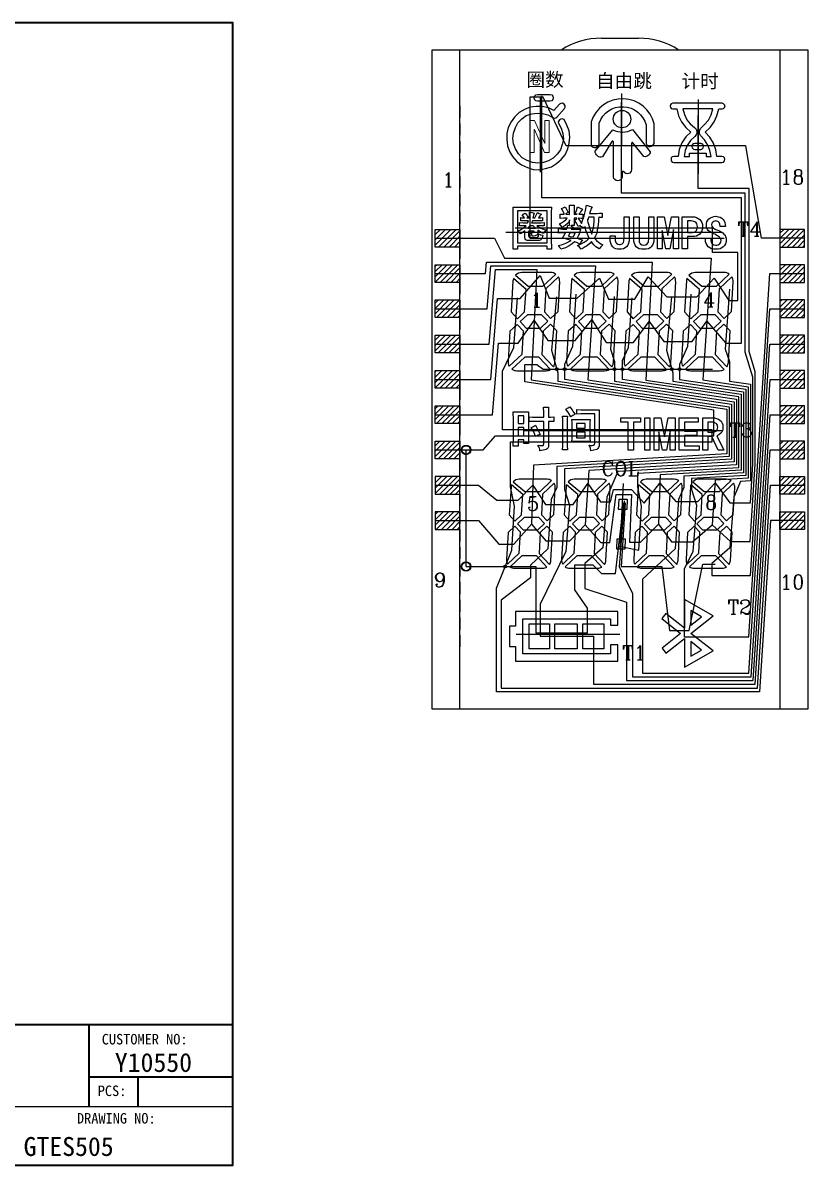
# Model space of a CAD drawing. Header units: millimetres. Extents: x 625 to 800, y 257 to 308.
# Drawn here: x 766.21 to 799.58, y 259.69 to 308.25 of the extents above; entities that cross this region are included whole.
import ezdxf

# ---------------------------------------------------------------- set-up
doc = ezdxf.new("R2010")
doc.units = ezdxf.units.MM
doc.linetypes.add('DASHED', pattern=[0.75, 0.5, -0.25])
for name, color, linetype in [('B', 4, 'Continuous'), ('COM1', 15, 'Continuous'), ('COM2', 4, 'Continuous'), ('COM3', 6, 'Continuous'), ('COM4', 204, 'Continuous'), ('COM5', 30, 'Continuous'), ('JD', 1, 'Continuous'), ('SEG1', 5, 'Continuous'), ('text', 40, 'Continuous')]:
    doc.layers.add(name, color=color, linetype=linetype)
doc.styles.add('ROMANC', font='romanc', dxfattribs={"width": 0.8, "height": 1})
doc.styles.add('ROMANS', font='romans.shx')

msp = doc.modelspace()

# ---------------------------------------------------------------- hatches: boundary and pattern name
h = msp.add_hatch()
h.set_pattern_fill('ANSI31', color=256, scale=0.05, style=0)
h.paths.add_polyline_path([(783.735, 290.468), (784.785, 290.468), (784.785, 289.718), (783.735, 289.718)])
h.paths.add_polyline_path([(783.735, 291.968), (784.785, 291.968), (784.785, 291.218), (783.735, 291.218)])
h.paths.add_polyline_path([(783.735, 293.468), (784.785, 293.468), (784.785, 292.718), (783.735, 292.718)])
h.paths.add_polyline_path([(783.735, 294.968), (784.785, 294.968), (784.785, 294.218), (783.735, 294.218)])
h.paths.add_polyline_path([(783.735, 296.468), (784.785, 296.468), (784.785, 295.718), (783.735, 295.718)])
h.paths.add_polyline_path([(783.735, 297.968), (784.785, 297.968), (784.785, 297.218), (783.735, 297.218)])
h.paths.add_polyline_path([(783.735, 299.468), (784.785, 299.468), (784.785, 298.718), (783.735, 298.718)])
h.paths.add_polyline_path([(783.735, 288.218), (784.785, 288.218), (784.785, 288.968), (783.735, 288.968)])
h.paths.add_polyline_path([(783.735, 286.718), (784.785, 286.718), (784.785, 287.468), (783.735, 287.468)])
h.paths.add_polyline_path([(799.435, 290.468), (798.385, 290.468), (798.385, 289.718), (799.435, 289.718)])
h.paths.add_polyline_path([(799.435, 291.968), (798.385, 291.968), (798.385, 291.218), (799.435, 291.218)])
h.paths.add_polyline_path([(799.435, 293.468), (798.385, 293.468), (798.385, 292.718), (799.435, 292.718)])
h.paths.add_polyline_path([(799.435, 294.968), (798.385, 294.968), (798.385, 294.218), (799.435, 294.218)])
h.paths.add_polyline_path([(799.435, 296.468), (798.385, 296.468), (798.385, 295.718), (799.435, 295.718)])
h.paths.add_polyline_path([(799.435, 297.968), (798.385, 297.968), (798.385, 297.218), (799.435, 297.218)])
h.paths.add_polyline_path([(799.435, 299.468), (798.385, 299.468), (798.385, 298.718), (799.435, 298.718)])
h.paths.add_polyline_path([(799.435, 288.218), (798.385, 288.218), (798.385, 288.968), (799.435, 288.968)])
h.paths.add_polyline_path([(799.435, 286.718), (798.385, 286.718), (798.385, 287.468), (799.435, 287.468)])

# ---------------------------------------------------------------- linework, layer by layer
at = {"color": 7, "linetype": 'Continuous', "lineweight": 25}
for points in [[(790.802, 307.593, 0.143639), (789.085, 307.093)], [(794.085, 307.093, 0.143639), (792.368, 307.593)]]:
    msp.add_lwpolyline(points, format="xyb", dxfattribs=at)
for points in [[(790.802, 307.593), (792.368, 307.593)], [(784.785, 279.093), (784.785, 307.093)]]:
    msp.add_lwpolyline(points, dxfattribs=at)
at = {"lineweight": 25}
msp.add_lwpolyline([(798.385, 307.093), (784.785, 307.093), (783.585, 307.093), (783.585, 279.093), (799.585, 279.093), (799.585, 307.093), (798.385, 307.093), (798.385, 279.093), (799.585, 279.093)], dxfattribs=at)
for points in [[(787.96, 305.125), (788.007, 305.186), (788.084, 305.202), (788.609, 305.202), (788.686, 305.186), (788.732, 305.125), (788.748, 305.063), (788.732, 304.986), (788.686, 304.939), (788.609, 304.924), (788.084, 304.924), (788.007, 304.939), (787.96, 304.986), (787.945, 305.063)], [(788.424, 302.052), (788.671, 302.129), (788.887, 302.268), (789.088, 302.438), (789.257, 302.639), (789.365, 302.886), (789.427, 303.133), (789.458, 303.395), (789.427, 303.658), (789.335, 303.905), (789.211, 304.136), (789.134, 304.167), (789.072, 304.152), (789.01, 304.121), (788.964, 304.044), (788.979, 303.982), (789.088, 303.766), (789.165, 303.55), (789.18, 303.303), (789.134, 303.071), (789.057, 302.855), (788.918, 302.67), (788.748, 302.5), (788.547, 302.376), (788.331, 302.314), (788.099, 302.284), (787.868, 302.314), (787.636, 302.392), (787.435, 302.515), (787.281, 302.685), (787.142, 302.886), (787.065, 303.102), (787.034, 303.334), (787.065, 303.565), (787.142, 303.797), (787.25, 303.997), (787.42, 304.167), (787.605, 304.306), (787.837, 304.383), (788.068, 304.414), (788.3, 304.399), (788.516, 304.337), (788.732, 304.229), (788.794, 304.198), (788.856, 304.214), (788.902, 304.244), (789.226, 304.6), (789.257, 304.661), (789.257, 304.723), (789.211, 304.785), (789.149, 304.831), (789.072, 304.816), (789.01, 304.785), (788.779, 304.522), (788.547, 304.63), (788.285, 304.692), (788.022, 304.692), (787.775, 304.661), (787.528, 304.569), (787.296, 304.43), (787.111, 304.244), (786.957, 304.044), (786.833, 303.797), (786.772, 303.55), (786.772, 303.287), (786.802, 303.025), (786.895, 302.778), (787.019, 302.562), (787.204, 302.361), (787.405, 302.206), (787.652, 302.098), (787.899, 302.021), (788.161, 302.006)], [(796.029, 304.645), (796.057, 304.714), (796.029, 304.769), (795.988, 304.811), (795.932, 304.839), (793.84, 304.839), (793.77, 304.811), (793.729, 304.769), (793.715, 304.714), (793.729, 304.645), (793.77, 304.603), (793.84, 304.589), (794.006, 304.589), (794.075, 304.298), (794.2, 304.035), (794.38, 303.799), (794.602, 303.605), (794.38, 303.397), (794.214, 303.148), (794.103, 302.871), (794.061, 302.566), (793.881, 302.566), (793.812, 302.552), (793.77, 302.51), (793.756, 302.441), (793.77, 302.386), (793.812, 302.33), (793.881, 302.316), (795.918, 302.316), (795.988, 302.33), (796.029, 302.386), (796.043, 302.441), (796.029, 302.51), (795.988, 302.552), (795.918, 302.566), (795.71, 302.566), (795.655, 302.857), (795.558, 303.134), (795.406, 303.383), (795.212, 303.605), (795.419, 303.799), (795.586, 304.035), (795.71, 304.298), (795.794, 304.589), (795.932, 304.589), (795.988, 304.603)], [(794.962, 303.55), (794.962, 303.661), (795.004, 303.758), (795.184, 303.924), (795.35, 304.118), (795.461, 304.34), (795.53, 304.589), (794.255, 304.589), (794.325, 304.354), (794.422, 304.132), (794.574, 303.952), (794.754, 303.799), (794.824, 303.73), (794.851, 303.647), (794.851, 303.564), (794.824, 303.481), (794.768, 303.411), (794.588, 303.245), (794.449, 303.037), (794.352, 302.815), (794.311, 302.566), (794.546, 302.566), (794.546, 302.704), (795.253, 302.704), (795.253, 302.566), (795.461, 302.566), (795.406, 302.815), (795.322, 303.051), (795.184, 303.273), (795.004, 303.453)], [(794.713, 303.106), (794.657, 303.065), (794.643, 302.995), (794.657, 302.94), (794.713, 302.885), (794.768, 302.871), (795.018, 302.871), (795.073, 302.885), (795.128, 302.94), (795.142, 302.995), (795.128, 303.065), (795.073, 303.106), (795.018, 303.12), (794.768, 303.12)]]:
    msp.add_lwpolyline(points, close=True)
at = {"ltscale": 0.5}
for points in [[(792.703, 303.909), (792.703, 303.117, 0.793222), (793.039, 303.125), (793.039, 303.95, 0.766049), (790.365, 304.043), (790.365, 303.02, 0.646609), (790.701, 303.103), (790.701, 303.989, -0.735139)], [(791.308, 301.702), (791.308, 303.19, 0.76026), (791.246, 303.207), (790.849, 302.548, -0.547326), (790.539, 302.798), (791.279, 303.704, 0.248585), (792.118, 303.718), (792.87, 302.769, -0.476042), (792.607, 302.561), (792.139, 303.15, 0.710564), (792.079, 303.129), (792.079, 301.998, -0.737961), (791.761, 301.915, 0.79234), (791.678, 301.896), (791.678, 301.685, -0.871206)], [(787.225, 295.673), (787.536, 295.966), (787.594, 296.914), (787.057, 297.375, 0.063852), (787.039, 297.28), (786.958, 295.959)], [(788.857, 297.572, 0.147683), (788.647, 297.635), (787.416, 297.635, 0.201338), (787.146, 297.522), (787.687, 297.059), (788.314, 297.059)], [(788.431, 296.935), (788.376, 295.959), (788.641, 295.678), (788.954, 295.974), (789.025, 297.236, 0.147647), (788.973, 297.448)], [(789.713, 295.673), (790.024, 295.966), (790.082, 296.914), (789.544, 297.375, 0.063852), (789.526, 297.28), (789.446, 295.959)], [(791.344, 297.572, 0.147683), (791.135, 297.635), (789.904, 297.635, 0.201338), (789.634, 297.522), (790.175, 297.059), (790.802, 297.059)], [(790.918, 296.935), (790.864, 295.959), (791.129, 295.678), (791.442, 295.974), (791.513, 297.236, 0.147647), (791.461, 297.448)], [(792.155, 295.673), (792.467, 295.966), (792.524, 296.914), (791.987, 297.375, 0.063852), (791.969, 297.28), (791.889, 295.959)], [(793.787, 297.572, 0.147683), (793.578, 297.635), (792.347, 297.635, 0.201338), (792.077, 297.522), (792.618, 297.059), (793.244, 297.059)], [(793.361, 296.935), (793.307, 295.959), (793.572, 295.678), (793.885, 295.974), (793.955, 297.236, 0.147647), (793.904, 297.448)], [(794.598, 295.673), (794.909, 295.966), (794.967, 296.914), (794.43, 297.375, 0.063852), (794.412, 297.28), (794.331, 295.959)], [(796.23, 297.572, 0.147683), (796.021, 297.635), (794.789, 297.635, 0.201338), (794.52, 297.522), (795.06, 297.059), (795.687, 297.059)], [(795.804, 296.935), (795.749, 295.959), (796.015, 295.678), (796.328, 295.974), (796.398, 297.236, 0.147647), (796.347, 297.448)], [(787.425, 294.161), (787.482, 295.148), (787.217, 295.432), (786.904, 295.138), (786.83, 293.861, 0.147935), (786.881, 293.648)], [(788.264, 294.154), (788.76, 293.629, 0.133239), (788.822, 293.817), (788.899, 295.158), (788.634, 295.438), (788.321, 295.142)], [(789.912, 294.161), (789.97, 295.148), (789.705, 295.432), (789.392, 295.138), (789.318, 293.861, 0.147935), (789.369, 293.648)], [(790.752, 294.154), (791.248, 293.629, 0.133239), (791.31, 293.817), (791.387, 295.158), (791.122, 295.438), (790.809, 295.142)], [(792.355, 294.161), (792.413, 295.148), (792.148, 295.432), (791.835, 295.138), (791.76, 293.861, 0.147935), (791.812, 293.648)], [(793.195, 294.154), (793.69, 293.629, 0.133239), (793.753, 293.817), (793.83, 295.158), (793.565, 295.438), (793.252, 295.142)], [(794.798, 294.161), (794.855, 295.148), (794.59, 295.432), (794.277, 295.138), (794.203, 293.861, 0.147935), (794.254, 293.648)], [(795.638, 294.154), (796.133, 293.629, 0.133239), (796.196, 293.817), (796.273, 295.158), (796.008, 295.438), (795.694, 295.142)], [(787.541, 294.037), (786.998, 293.524, 0.147935), (787.207, 293.461), (788.445, 293.461, 0.133239), (788.636, 293.512), (788.141, 294.037)], [(790.029, 294.037), (789.485, 293.524, 0.147935), (789.695, 293.461), (790.933, 293.461, 0.133239), (791.124, 293.512), (790.628, 294.037)], [(792.472, 294.037), (791.928, 293.524, 0.147935), (792.138, 293.461), (793.376, 293.461, 0.133239), (793.567, 293.512), (793.071, 294.037)], [(794.915, 294.037), (794.371, 293.524, 0.147935), (794.581, 293.461), (795.818, 293.461, 0.133239), (796.009, 293.512), (795.514, 294.037)], [(787.125, 287.072), (787.407, 287.336), (787.459, 288.195), (786.973, 288.611, 0.063852), (786.957, 288.526), (786.884, 287.33)], [(788.683, 288.79, 0.147683), (788.494, 288.847), (787.298, 288.847, 0.201338), (787.054, 288.744), (787.543, 288.325), (788.192, 288.325)], [(788.298, 288.213), (788.248, 287.33), (788.488, 287.076), (788.771, 287.344), (788.835, 288.486, 0.147647), (788.789, 288.678)], [(789.463, 287.072), (789.744, 287.336), (789.797, 288.195), (789.311, 288.611, 0.063852), (789.294, 288.526), (789.221, 287.33)], [(791.021, 288.79, 0.147683), (790.831, 288.847), (789.636, 288.847, 0.201338), (789.392, 288.744), (789.881, 288.325), (790.529, 288.325)], [(790.635, 288.213), (790.586, 287.33), (790.826, 287.076), (791.109, 287.344), (791.173, 288.486, 0.147647), (791.126, 288.678)], [(792.527, 287.072), (792.809, 287.336), (792.861, 288.195), (792.375, 288.611, 0.063852), (792.359, 288.526), (792.286, 287.33)], [(794.085, 288.79, 0.147683), (793.896, 288.847), (792.7, 288.847, 0.201338), (792.456, 288.744), (792.945, 288.325), (793.594, 288.325)], [(793.7, 288.213), (793.65, 287.33), (793.89, 287.076), (794.173, 287.344), (794.237, 288.486, 0.147647), (794.191, 288.678)], [(794.753, 287.072), (795.034, 287.336), (795.087, 288.195), (794.601, 288.611, 0.063852), (794.584, 288.526), (794.511, 287.33)], [(796.311, 288.79, 0.147683), (796.121, 288.847), (794.926, 288.847, 0.201338), (794.682, 288.744), (795.171, 288.325), (795.819, 288.325)], [(795.925, 288.213), (795.876, 287.33), (796.116, 287.076), (796.399, 287.344), (796.463, 288.486, 0.147647), (796.416, 288.678)], [(787.306, 285.703), (787.358, 286.597), (787.118, 286.854), (786.835, 286.587), (786.768, 285.432, 0.147935), (786.814, 285.239)], [(788.147, 285.697), (788.595, 285.222, 0.133239), (788.652, 285.392), (788.722, 286.605), (788.482, 286.859), (788.198, 286.591)], [(789.644, 285.703), (789.696, 286.597), (789.456, 286.854), (789.173, 286.587), (789.105, 285.432, 0.147935), (789.152, 285.239)], [(790.485, 285.697), (790.933, 285.222, 0.133239), (790.99, 285.392), (791.059, 286.605), (790.82, 286.859), (790.536, 286.591)], [(792.708, 285.703), (792.76, 286.597), (792.52, 286.854), (792.237, 286.587), (792.17, 285.432, 0.147935), (792.216, 285.239)], [(793.549, 285.697), (793.997, 285.222, 0.133239), (794.054, 285.392), (794.124, 286.605), (793.884, 286.859), (793.6, 286.591)], [(794.934, 285.703), (794.986, 286.597), (794.746, 286.854), (794.463, 286.587), (794.395, 285.432, 0.147935), (794.442, 285.239)], [(795.775, 285.697), (796.223, 285.222, 0.133239), (796.28, 285.392), (796.349, 286.605), (796.11, 286.859), (795.826, 286.591)], [(787.412, 285.591), (786.92, 285.127, 0.147935), (787.109, 285.07), (788.311, 285.07, 0.133239), (788.484, 285.117), (788.035, 285.591)], [(789.749, 285.591), (789.257, 285.127, 0.147935), (789.447, 285.07), (790.648, 285.07, 0.133239), (790.821, 285.117), (790.373, 285.591)], [(792.814, 285.591), (792.322, 285.127, 0.147935), (792.511, 285.07), (793.713, 285.07, 0.133239), (793.885, 285.117), (793.437, 285.591)], [(795.039, 285.591), (794.547, 285.127, 0.147935), (794.737, 285.07), (795.938, 285.07, 0.133239), (796.111, 285.117), (795.663, 285.591)]]:
    msp.add_lwpolyline(points, format="xyb", close=True, dxfattribs=at)
at = {"linetype": 'DASHED'}
msp.add_lwpolyline([(784.785, 304.718), (784.785, 281.468)], dxfattribs=at)
at = {"ltscale": 0.5}
for points in [[(787.042, 300.409), (788.672, 300.409), (788.664, 300.192), (788.664, 299.967), (788.664, 299.14), (788.664, 299.027), (788.664, 298.907), (788.672, 298.778), (788.672, 298.634), (788.488, 298.634), (788.488, 298.754), (787.227, 298.754), (787.227, 298.626), (787.042, 298.626), (787.05, 298.891), (787.05, 299.148), (787.05, 299.967), (787.05, 300.184), (787.042, 300.409)], [(787.227, 300.264), (787.227, 298.899), (788.488, 298.899), (788.488, 300.264), (787.227, 300.264)], [(787.763, 299.625), (787.718, 299.573), (787.666, 299.521), (788, 299.521), (787.948, 299.558), (787.903, 299.625), (787.763, 299.625)], [(790.255, 299.983), (790.231, 299.919), (790.214, 299.871), (790.214, 299.838), (790.223, 299.774), (790.247, 299.694), (790.279, 299.597), (790.311, 299.493), (790.343, 299.397), (790.367, 299.324), (790.391, 299.268), (790.439, 299.437), (790.471, 299.638), (790.496, 299.822), (790.496, 299.983), (790.255, 299.983)], [(791.984, 299.098), (791.976, 298.987), (791.953, 298.884), (791.921, 298.804), (791.865, 298.733), (791.81, 298.685), (791.739, 298.646), (791.659, 298.622), (791.572, 298.622), (791.485, 298.622), (791.413, 298.646), (791.342, 298.677), (791.279, 298.733), (791.231, 298.796), (791.192, 298.876), (791.168, 298.971), (791.168, 299.09), (791.168, 299.193), (791.39, 299.193), (791.39, 299.066), (791.39, 299.003), (791.398, 298.947), (791.413, 298.907), (791.437, 298.876), (791.493, 298.836), (791.564, 298.828), (791.604, 298.828), (791.643, 298.836), (791.683, 298.852), (791.707, 298.884), (791.731, 298.915), (791.746, 298.963), (791.754, 299.026), (791.762, 299.098), (791.762, 300.009), (791.984, 300.009), (791.984, 299.098)], [(793.031, 299.05), (793.023, 298.955), (792.999, 298.868), (792.967, 298.796), (792.92, 298.733), (792.864, 298.685), (792.793, 298.646), (792.698, 298.622), (792.603, 298.622), (792.5, 298.622), (792.404, 298.646), (792.333, 298.685), (792.278, 298.733), (792.23, 298.796), (792.198, 298.868), (792.175, 298.955), (792.175, 299.05), (792.175, 300.009), (792.397, 300.009), (792.397, 299.042), (792.397, 298.987), (792.404, 298.931), (792.428, 298.892), (792.452, 298.86), (792.515, 298.812), (792.603, 298.804), (792.682, 298.812), (792.745, 298.86), (792.769, 298.892), (792.793, 298.931), (792.801, 298.987), (792.809, 299.042), (792.809, 300.009), (793.031, 300.009), (793.031, 299.05)], [(795.1, 299.589), (795.092, 299.494), (795.068, 299.407), (795.028, 299.335), (794.981, 299.272), (794.917, 299.224), (794.838, 299.185), (794.751, 299.161), (794.656, 299.161), (794.458, 299.161), (794.458, 298.638), (794.236, 298.638), (794.236, 300.009), (794.664, 300.009), (794.759, 300.001), (794.846, 299.978), (794.917, 299.938), (794.981, 299.89), (795.028, 299.827), (795.068, 299.756), (795.092, 299.676), (795.1, 299.589)], [(794.878, 299.589), (794.87, 299.653), (794.854, 299.7), (794.838, 299.74), (794.807, 299.771), (794.775, 299.795), (794.727, 299.811), (794.672, 299.819), (794.616, 299.827), (794.458, 299.827), (794.458, 299.343), (794.616, 299.343), (794.672, 299.343), (794.727, 299.351), (794.775, 299.367), (794.807, 299.391), (794.838, 299.423), (794.854, 299.462), (794.87, 299.518), (794.878, 299.589)], [(796.107, 299.034), (796.099, 298.947), (796.075, 298.86), (796.035, 298.788), (795.98, 298.733), (795.916, 298.685), (795.845, 298.646), (795.758, 298.622), (795.663, 298.622), (795.56, 298.622), (795.472, 298.646), (795.401, 298.685), (795.338, 298.733), (795.29, 298.796), (795.25, 298.868), (795.227, 298.939), (795.227, 299.026), (795.227, 299.098), (795.449, 299.098), (795.449, 299.034), (795.449, 298.979), (795.464, 298.931), (795.48, 298.892), (795.512, 298.86), (795.575, 298.812), (795.663, 298.804), (795.71, 298.804), (795.758, 298.812), (795.797, 298.836), (795.829, 298.86), (795.869, 298.931), (795.885, 299.01), (795.861, 299.082), (795.813, 299.145), (795.734, 299.201), (795.615, 299.264), (795.528, 299.296), (795.457, 299.335), (795.393, 299.375), (795.338, 299.423), (795.306, 299.47), (795.274, 299.518), (795.258, 299.581), (795.258, 299.637), (795.258, 299.716), (795.282, 299.795), (795.322, 299.859), (795.369, 299.914), (795.433, 299.962), (795.504, 299.993), (795.575, 300.017), (795.663, 300.025), (795.758, 300.009), (795.845, 299.986), (795.916, 299.946), (795.972, 299.89), (796.012, 299.827), (796.043, 299.756), (796.059, 299.676), (796.067, 299.597), (795.845, 299.597), (795.837, 299.692), (795.797, 299.764), (795.774, 299.787), (795.742, 299.811), (795.702, 299.819), (795.663, 299.827), (795.583, 299.811), (795.528, 299.779), (795.488, 299.732), (795.48, 299.661), (795.488, 299.605), (795.52, 299.557), (795.544, 299.526), (795.591, 299.502), (795.655, 299.47), (795.742, 299.439), (795.821, 299.407), (795.893, 299.359), (795.956, 299.32), (796.004, 299.264), (796.051, 299.217), (796.075, 299.161), (796.099, 299.098), (796.107, 299.034)], [(789.459, 299.316), (789.427, 299.252), (789.379, 299.196), (789.476, 299.172), (789.596, 299.148), (789.644, 299.212), (789.684, 299.316), (789.459, 299.316)], [(787.73, 291.499), (787.866, 291.491), (788.009, 291.483), (788.177, 291.483), (788.352, 291.483), (788.352, 291.698), (788.344, 291.914), (788.552, 291.914), (788.552, 291.706), (788.544, 291.483), (788.647, 291.483), (788.783, 291.499), (788.783, 291.3), (788.647, 291.307), (788.544, 291.307), (788.544, 290.279), (788.544, 290.223), (788.52, 290.175), (788.488, 290.135), (788.448, 290.111), (788.392, 290.095), (788.328, 290.087), (788.256, 290.071), (788.177, 290.063), (788.177, 290.119), (788.161, 290.175), (788.137, 290.231), (788.097, 290.295), (788.177, 290.287), (788.233, 290.279), (788.28, 290.279), (788.304, 290.279), (788.328, 290.287), (788.336, 290.303), (788.344, 290.326), (788.352, 290.358), (788.352, 291.307), (788.025, 291.307), (787.73, 291.3), (787.73, 291.499)], [(789.293, 291.826), (789.381, 291.89), (789.453, 291.93), (789.501, 291.874), (789.549, 291.802), (789.604, 291.714), (789.676, 291.611), (789.581, 291.563), (789.493, 291.507), (789.397, 291.674), (789.293, 291.826)], [(787.052, 291.714), (787.706, 291.714), (787.706, 291.563), (787.706, 291.395), (787.706, 291.22), (787.706, 291.02), (787.706, 290.821), (787.706, 290.653), (787.706, 290.502), (787.706, 290.366), (787.507, 290.366), (787.507, 290.518), (787.259, 290.518), (787.259, 290.255), (787.052, 290.255), (787.06, 290.637), (787.06, 291.004), (787.06, 291.363), (787.052, 291.714)], [(787.259, 291.539), (787.259, 291.212), (787.507, 291.212), (787.507, 291.539), (787.259, 291.539)], [(789.349, 290.43), (789.349, 290.263), (789.357, 290.095), (789.15, 290.095), (789.158, 290.271), (789.158, 290.438), (789.158, 291.244), (789.158, 291.395), (789.15, 291.531), (789.357, 291.531), (789.349, 291.411), (789.349, 291.292), (789.349, 290.43)], [(789.541, 291.387), (790.314, 291.387), (790.306, 291.244), (790.306, 291.116), (790.306, 290.709), (790.306, 290.59), (790.314, 290.446), (789.541, 290.446), (789.549, 290.598), (789.549, 290.717), (789.549, 291.116), (789.549, 291.244), (789.541, 291.387)], [(789.756, 291.81), (789.923, 291.794), (790.091, 291.794), (790.705, 291.794), (790.697, 291.642), (790.697, 291.483), (790.697, 290.342), (790.697, 290.263), (790.681, 290.199), (790.649, 290.151), (790.601, 290.119), (790.482, 290.087), (790.346, 290.063), (790.33, 290.175), (790.282, 290.295), (790.354, 290.287), (790.41, 290.287), (790.45, 290.295), (790.474, 290.295), (790.498, 290.326), (790.514, 290.382), (790.514, 291.627), (790.099, 291.627), (789.923, 291.627), (789.756, 291.619), (789.756, 291.81)], [(792.466, 291.278), (792.156, 291.278), (792.156, 290.086), (791.933, 290.086), (791.933, 291.278), (791.623, 291.278), (791.623, 291.461), (792.466, 291.461), (792.466, 291.278)], [(796.004, 290.086), (795.765, 290.086), (795.487, 290.666), (795.328, 290.666), (795.328, 290.086), (795.105, 290.086), (795.105, 291.461), (795.519, 291.461), (795.606, 291.453), (795.694, 291.437), (795.773, 291.406), (795.837, 291.366), (795.893, 291.31), (795.932, 291.239), (795.956, 291.159), (795.964, 291.056), (795.956, 290.984), (795.94, 290.913), (795.916, 290.849), (795.877, 290.801), (795.789, 290.73), (795.702, 290.69), (796.004, 290.086)], [(787.259, 291.044), (787.259, 290.693), (787.507, 290.693), (787.507, 291.044), (787.259, 291.044)], [(787.818, 291.052), (787.906, 291.092), (787.993, 291.14), (788.097, 290.949), (788.193, 290.749), (788.097, 290.717), (788.001, 290.669), (787.921, 290.869), (787.818, 291.052)], [(789.74, 291.22), (789.74, 291.02), (790.115, 291.02), (790.115, 291.22), (789.74, 291.22)], [(789.74, 290.853), (789.74, 290.614), (790.115, 290.614), (790.115, 290.853), (789.74, 290.853)], [(795.741, 291.064), (795.734, 291.103), (795.726, 291.151), (795.702, 291.183), (795.678, 291.215), (795.638, 291.239), (795.598, 291.262), (795.543, 291.27), (795.479, 291.278), (795.328, 291.278), (795.328, 290.849), (795.527, 290.849), (795.606, 290.857), (795.67, 290.889), (795.702, 290.921), (795.718, 290.96), (795.734, 291), (795.741, 291.064)]]:
    msp.add_lwpolyline(points, dxfattribs=at)
for points in [[(787.74, 300.084), (787.74, 300.195), (787.844, 300.18), (787.94, 300.165), (787.911, 300.077), (787.889, 299.958), (787.963, 299.958), (788.029, 300.077), (788.081, 300.18), (788.155, 300.143), (788.251, 300.114), (788.185, 300.047), (788.118, 299.958), (788.148, 299.958), (788.185, 299.958), (788.229, 299.966), (788.288, 299.973), (788.288, 299.832), (788.177, 299.832), (788.096, 299.832), (787.866, 299.832), (787.844, 299.781), (787.822, 299.744), (788.118, 299.744), (788.236, 299.751), (788.37, 299.758), (788.37, 299.618), (788.222, 299.618), (788.059, 299.625), (788.103, 299.588), (788.177, 299.544), (788.229, 299.514), (788.288, 299.492), (788.362, 299.47), (788.444, 299.447), (788.384, 299.366), (788.355, 299.292), (788.273, 299.322), (788.207, 299.351), (788.148, 299.388), (788.096, 299.433), (788.096, 299.359), (788.096, 299.314), (788.088, 299.277), (788.074, 299.248), (788.051, 299.225), (788.014, 299.211), (787.977, 299.196), (787.918, 299.181), (787.859, 299.174), (787.837, 299.255), (787.807, 299.336), (787.866, 299.336), (787.903, 299.344), (787.933, 299.351), (787.94, 299.366), (787.94, 299.396), (787.703, 299.396), (787.703, 299.196), (787.711, 299.166), (787.726, 299.144), (787.755, 299.137), (787.8, 299.129), (788.037, 299.129), (788.081, 299.137), (788.103, 299.151), (788.118, 299.166), (788.125, 299.188), (788.125, 299.225), (788.125, 299.277), (788.214, 299.24), (788.31, 299.218), (788.296, 299.166), (788.281, 299.114), (788.266, 299.077), (788.244, 299.048), (788.222, 299.025), (788.192, 299.011), (788.148, 299.003), (788.103, 298.996), (787.718, 298.996), (787.644, 299.003), (787.592, 299.025), (787.555, 299.063), (787.548, 299.122), (787.548, 299.41), (787.467, 299.344), (787.363, 299.277), (787.319, 299.344), (787.259, 299.403), (787.363, 299.455), (787.452, 299.514), (787.533, 299.573), (787.6, 299.625), (787.459, 299.618), (787.311, 299.618), (787.311, 299.758), (787.474, 299.751), (787.659, 299.744), (787.681, 299.795), (787.703, 299.832), (787.518, 299.832), (787.37, 299.832), (787.37, 299.973), (787.43, 299.966), (787.474, 299.958), (787.511, 299.958), (787.533, 299.958), (787.489, 300.017), (787.437, 300.084), (787.496, 300.128), (787.563, 300.165), (787.629, 300.069), (787.681, 299.98), (787.622, 299.958), (787.726, 299.958)], [(789.636, 300.103), (789.749, 300.111), (789.762, 300.111), (789.749, 300.117), (789.676, 300.141), (789.733, 300.269), (789.789, 300.422), (789.901, 300.366), (789.998, 300.326), (789.949, 300.277), (789.909, 300.221), (789.877, 300.165), (789.845, 300.111), (789.845, 300.111), (789.933, 300.12), (790.014, 300.12), (790.014, 299.935), (789.933, 299.935), (789.845, 299.943), (789.827, 299.943), (789.827, 299.913), (789.893, 299.814), (789.946, 299.725), (789.982, 299.806), (790.07, 300.039), (790.126, 300.272), (790.166, 300.497), (790.287, 300.457), (790.407, 300.433), (790.367, 300.36), (790.343, 300.296), (790.319, 300.232), (790.295, 300.144), (790.624, 300.144), (790.712, 300.152), (790.833, 300.16), (790.833, 299.975), (790.777, 299.975), (790.737, 299.975), (790.704, 299.983), (790.688, 299.983), (790.68, 299.903), (790.672, 299.806), (790.664, 299.686), (790.648, 299.557), (790.624, 299.429), (790.6, 299.308), (790.552, 299.196), (790.504, 299.091), (790.584, 298.995), (790.672, 298.923), (790.769, 298.859), (790.865, 298.81), (790.769, 298.722), (790.704, 298.642), (790.632, 298.69), (790.568, 298.73), (790.52, 298.77), (790.48, 298.81), (790.423, 298.883), (790.375, 298.947), (790.303, 298.867), (790.223, 298.794), (790.166, 298.762), (790.102, 298.722), (790.022, 298.674), (789.933, 298.626), (789.869, 298.706), (789.789, 298.778), (789.941, 298.85), (790.07, 298.931), (790.19, 299.011), (790.279, 299.099), (790.206, 299.268), (790.142, 299.437), (790.126, 299.509), (790.105, 299.592), (790.086, 299.533), (789.998, 299.565), (789.893, 299.605), (789.911, 299.647), (789.893, 299.638), (789.805, 299.589), (789.733, 299.734), (789.652, 299.854), (789.725, 299.903), (789.75, 299.923), (789.75, 299.943), (789.749, 299.943), (789.636, 299.943), (789.636, 299.782), (789.644, 299.63), (789.512, 299.63), (789.501, 299.607), (789.588, 299.573), (789.548, 299.525), (789.516, 299.485), (789.797, 299.485), (789.909, 299.485), (789.885, 299.373), (789.853, 299.276), (789.813, 299.18), (789.773, 299.091), (789.885, 299.059), (789.99, 299.027), (789.925, 298.931), (789.877, 298.834), (789.781, 298.891), (789.66, 298.939), (789.556, 298.85), (789.427, 298.77), (789.267, 298.69), (789.074, 298.626), (789.034, 298.706), (788.97, 298.778), (789.138, 298.826), (789.283, 298.883), (789.403, 298.939), (789.508, 299.003), (789.323, 299.051), (789.146, 299.099), (789.202, 299.196), (789.275, 299.316), (789.21, 299.316), (789.146, 299.316), (789.066, 299.316), (788.97, 299.308), (788.97, 299.501), (789.146, 299.485), (789.323, 299.485), (789.347, 299.549), (789.371, 299.654), (789.428, 299.633), (789.437, 299.651), (789.443, 299.758), (789.443, 299.879), (789.443, 299.838), (789.427, 299.806), (789.395, 299.758), (789.355, 299.718), (789.251, 299.63), (789.13, 299.557), (789.074, 299.63), (789.01, 299.702), (789.098, 299.742), (789.194, 299.806), (789.283, 299.879), (789.339, 299.943), (789.194, 299.943), (789.042, 299.935), (789.042, 300.12), (789.122, 300.12), (789.209, 300.111), (789.209, 300.141), (789.17, 300.229), (789.098, 300.35), (789.178, 300.382), (789.259, 300.422), (789.331, 300.294), (789.387, 300.181), (789.307, 300.141), (789.286, 300.131), (789.286, 300.111), (789.323, 300.111), (789.443, 300.103), (789.443, 300.312), (789.435, 300.497), (789.644, 300.497), (789.636, 300.312)], [(793.863, 299.458), (793.705, 298.638), (793.538, 298.638), (793.387, 299.417), (793.387, 298.638), (793.181, 298.638), (793.181, 300.009), (793.467, 300.009), (793.621, 299.207), (793.776, 300.009), (794.069, 300.009), (794.069, 298.638), (793.863, 298.638)], [(787.341, 295.549), (787.605, 295.265), (788.204, 295.265), (788.518, 295.561), (788.252, 295.842), (787.653, 295.842)], [(789.829, 295.549), (790.093, 295.265), (790.692, 295.265), (791.005, 295.561), (790.74, 295.842), (790.14, 295.842)], [(792.271, 295.549), (792.536, 295.265), (793.135, 295.265), (793.448, 295.561), (793.183, 295.842), (792.583, 295.842)], [(794.714, 295.549), (794.979, 295.265), (795.578, 295.265), (795.891, 295.561), (795.626, 295.842), (795.026, 295.842)], [(792.641, 291.461), (792.863, 291.461), (792.863, 290.086), (792.641, 290.086)], [(793.722, 290.908), (793.563, 290.086), (793.396, 290.086), (793.245, 290.867), (793.245, 290.086), (793.038, 290.086), (793.038, 291.461), (793.324, 291.461), (793.479, 290.656), (793.634, 291.461), (793.928, 291.461), (793.928, 290.086), (793.722, 290.086)], [(794.103, 291.461), (794.907, 291.461), (794.907, 291.278), (794.326, 291.278), (794.326, 290.897), (794.859, 290.897), (794.859, 290.714), (794.326, 290.714), (794.326, 290.268), (794.946, 290.268), (794.946, 290.086), (794.103, 290.086)], [(791.553, 288.003), (791.895, 288.003), (791.874, 287.561), (791.531, 287.561)], [(787.23, 286.959), (787.469, 286.703), (788.093, 286.703), (788.376, 286.971), (788.136, 287.224), (787.512, 287.224)], [(789.568, 286.959), (789.807, 286.703), (790.43, 286.703), (790.714, 286.971), (790.474, 287.224), (789.85, 287.224)], [(792.632, 286.959), (792.871, 286.703), (793.495, 286.703), (793.778, 286.971), (793.538, 287.224), (792.914, 287.224)], [(794.858, 286.959), (795.097, 286.703), (795.72, 286.703), (796.004, 286.971), (795.764, 287.224), (795.14, 287.224)], [(791.47, 286.32), (791.812, 286.32), (791.791, 285.878), (791.448, 285.878)], [(793.376, 281.672), (793.536, 281.449), (794.332, 282.08), (794.332, 280.855), (795.544, 281.553), (794.605, 282.297), (795.544, 283.042), (794.332, 283.74), (794.332, 282.515), (793.541, 283.142), (793.37, 282.928), (794.165, 282.297)], [(787.144, 283.223), (787.144, 282.607), (786.892, 282.607), (786.892, 281.737), (787.144, 281.737), (787.144, 281.122), (791.494, 281.122), (791.494, 281.808), (791.184, 281.808), (791.184, 281.432), (787.457, 281.432), (787.457, 282.913), (791.184, 282.913), (791.184, 282.644), (791.494, 282.644), (791.494, 283.223)], [(794.605, 283.266), (794.605, 282.647), (795.058, 283.006)], [(788.586, 282.703), (788.586, 281.642), (787.73, 281.642), (787.73, 282.703)], [(788.819, 281.642), (788.819, 282.703), (789.774, 282.703), (789.774, 281.642)], [(790.9, 282.703), (790.9, 281.642), (790.008, 281.642), (790.008, 282.703)], [(794.605, 281.329), (795.058, 281.589), (794.605, 281.948)]]:
    msp.add_lwpolyline(points, close=True, dxfattribs=at)
at = {"color": 7, "linetype": 'Continuous', "lineweight": 25}
for points in [[(783.735, 299.468), (784.785, 299.468), (784.785, 298.718), (783.735, 298.718)], [(799.435, 299.468), (798.385, 299.468), (798.385, 298.718), (799.435, 298.718)], [(783.735, 297.968), (784.785, 297.968), (784.785, 297.218), (783.735, 297.218)], [(799.435, 297.968), (798.385, 297.968), (798.385, 297.218), (799.435, 297.218)], [(783.735, 296.468), (784.785, 296.468), (784.785, 295.718), (783.735, 295.718)], [(799.435, 296.468), (798.385, 296.468), (798.385, 295.718), (799.435, 295.718)], [(783.735, 294.968), (784.785, 294.968), (784.785, 294.218), (783.735, 294.218)], [(799.435, 294.968), (798.385, 294.968), (798.385, 294.218), (799.435, 294.218)], [(783.735, 293.468), (784.785, 293.468), (784.785, 292.718), (783.735, 292.718)], [(799.435, 293.468), (798.385, 293.468), (798.385, 292.718), (799.435, 292.718)], [(783.735, 291.968), (784.785, 291.968), (784.785, 291.218), (783.735, 291.218)], [(799.435, 291.968), (798.385, 291.968), (798.385, 291.218), (799.435, 291.218)], [(783.735, 290.468), (784.785, 290.468), (784.785, 289.718), (783.735, 289.718)], [(799.435, 290.468), (798.385, 290.468), (798.385, 289.718), (799.435, 289.718)], [(783.735, 288.218), (784.785, 288.218), (784.785, 288.968), (783.735, 288.968)], [(799.435, 288.218), (798.385, 288.218), (798.385, 288.968), (799.435, 288.968)], [(783.735, 286.718), (784.785, 286.718), (784.785, 287.468), (783.735, 287.468)], [(799.435, 286.718), (798.385, 286.718), (798.385, 287.468), (799.435, 287.468)]]:
    msp.add_lwpolyline(points, close=True, dxfattribs=at)
at = {"ltscale": 0.5}
msp.add_circle((791.673, 304.155), 0.37, dxfattribs=at)
at = {"layer": 'B', "lineweight": 35}
msp.add_line((771.099, 263.45), (771.099, 262.193), dxfattribs=at)
msp.add_lwpolyline([(705.533, 259.694), (775.132, 259.694), (775.132, 308.248), (705.533, 308.248)], close=True, dxfattribs=at)
for points in [[(705.566, 267.5), (736.392, 267.5), (736.392, 265.672), (775.132, 265.672)], [(769.014, 265.659), (769.014, 262.193)], [(769.014, 263.45), (775.132, 263.45)]]:
    msp.add_lwpolyline(points, dxfattribs=at)
at = {"layer": 'B'}
msp.add_lwpolyline([(749.946, 262.193), (775.132, 262.193)], dxfattribs=at)
at = {"layer": 'COM1'}
msp.add_lwpolyline([(783.735, 293.093), (786.096, 293.093), (786.388, 296.532), (787.341, 296.532), (788.191, 297.51), (788.581, 296.543), (789.764, 296.543), (790.72, 297.402), (791.101, 296.507), (792.214, 296.507), (792.782, 297.447), (793.578, 296.602), (794.857, 296.602), (795.594, 297.4), (796.211, 296.44), (796.592, 296.44), (796.592, 298.49), (795.525, 298.49), (795.525, 299.524), (787.133, 299.524)], dxfattribs=at)
at = {"layer": 'COM2'}
msp.add_lwpolyline([(783.735, 291.593), (786.169, 291.593), (786.427, 294.63), (787.257, 294.63), (787.937, 295.594), (788.52, 294.749), (789.682, 294.749), (790.398, 295.63), (791.006, 294.667), (792.167, 294.667), (792.821, 295.552), (793.448, 294.702), (794.657, 294.702), (795.279, 295.562), (796.082, 294.635), (796.752, 294.635), (796.752, 300.803), (788.27, 300.803), (788.27, 305.142)], dxfattribs=at)
at = {"layer": 'COM3'}
for points in [[(783.735, 290.093), (785.777, 290.093), (786.293, 290.691), (795.577, 290.691), (795.577, 291.783), (787.547, 292.987), (787.547, 293.729), (788.06, 293.729), (788.317, 293.528), (795.526, 293.528)], [(785.046, 285.137), (788.012, 285.137), (788.012, 282.321), (790.21, 282.321), (790.21, 283.368), (789.663, 284.143), (789.663, 285.21), (790.43, 285.21), (790.801, 284.844), (791.404, 284.844), (791.747, 287.84), (791.808, 287.84), (791.631, 285.145), (793.373, 285.145), (793.694, 282.423), (794.528, 282.423), (795.102, 285.243), (795.633, 285.243)]]:
    msp.add_lwpolyline(points, dxfattribs=at)
for centre in [(785.046, 290.093), (785.046, 285.137)]:
    msp.add_circle(centre, 0.18, dxfattribs=at)
at = {"layer": 'COM4'}
msp.add_lwpolyline([(783.735, 288.593), (785.578, 288.593), (786.348, 287.961), (787.262, 287.961), (787.88, 288.603), (788.416, 287.777), (789.596, 287.777), (790.224, 288.67), (790.754, 287.887), (791.191, 287.887), (791.31, 288.412), (792.083, 288.412), (792.611, 287.838), (793.285, 288.68), (793.962, 287.897), (794.901, 287.897), (795.628, 288.696), (796.253, 287.846), (797.128, 287.846), (797.234, 289.498), (797.234, 293.188), (796.912, 294.25), (796.912, 301.003), (791.658, 301.003), (791.658, 304.881)], dxfattribs=at)
at = {"layer": 'COM5'}
msp.add_lwpolyline([(783.735, 287.093), (785.578, 287.093), (786.435, 286.094), (787.081, 286.094), (787.823, 286.939), (788.432, 286.234), (789.456, 286.234), (790.104, 286.904), (790.77, 286.16), (791.155, 286.16), (791.428, 288.202), (792.074, 288.202), (791.995, 286.172), (792.455, 286.172), (793.225, 286.939), (793.779, 286.182), (794.67, 286.182), (795.506, 286.904), (796.281, 286.198), (797.123, 286.198), (797.334, 289.495), (797.334, 293.41), (797.072, 294.274), (797.072, 301.203), (794.912, 301.203), (794.912, 304.315)], dxfattribs=at)
at = {"layer": 'JD'}
for centre in [(788.904, 293.528), (789.234, 293.528), (791.356, 293.528), (791.698, 293.528), (793.789, 293.528), (794.119, 293.528), (786.711, 285.137)]:
    msp.add_circle(centre, 0.06, dxfattribs=at)
at = {"layer": 'SEG1'}
for points in [[(799.435, 299.093), (797.609, 299.093), (796.941, 303.023), (789.298, 303.023), (788.32, 305.085), (787.753, 305.085), (787.753, 299.093), (796.016, 299.093)], [(783.735, 299.093), (786.254, 299.093), (786.686, 298.241), (795.462, 298.241), (795.109, 293.067), (797.034, 292.779), (797.034, 288.895), (795.636, 288.814), (795.506, 286.904)], [(783.735, 297.593), (785.876, 297.593), (785.917, 298.081), (792.95, 298.081), (792.693, 293.065), (796.734, 292.459), (796.734, 289.238), (793.297, 289.04), (793.225, 286.939)], [(783.735, 296.093), (785.949, 296.093), (786.104, 297.921), (790.554, 297.921), (790.223, 293.071), (796.434, 292.14), (796.434, 289.582), (790.262, 289.224), (790.104, 286.904)], [(783.735, 294.593), (786.022, 294.593), (786.291, 297.761), (788.048, 297.761), (787.808, 293.069), (796.134, 291.821), (796.134, 289.925), (787.909, 289.449), (787.823, 286.939)], [(796.247, 296.932), (796.064, 294.382), (796.242, 293.856), (796.242, 293.019), (797.134, 292.885), (797.134, 288.781), (796.714, 288.757), (796.426, 288.093), (796.261, 285.934), (795.49, 285.261), (795.49, 284.755), (797.131, 284.755), (797.952, 297.593), (799.435, 297.593)], [(789.712, 296.71), (789.568, 294.488), (789.234, 293.725), (789.234, 293.098), (796.334, 292.034), (796.334, 289.696), (789.23, 289.285), (789.23, 288.418), (789.444, 287.749), (789.281, 285.776), (788.19, 283.537), (788.19, 282.172), (790.468, 282.172), (790.468, 280.132), (797.337, 280.132), (797.973, 290.093), (799.435, 290.093)], [(794.598, 296.71), (794.453, 294.488), (794.119, 293.725), (794.119, 293.094), (796.934, 292.672), (796.934, 289.01), (794.632, 288.876), (794.632, 288.418), (794.846, 287.749), (794.683, 285.776), (794.316, 285.021), (794.316, 282.152), (797.065, 282.152), (797.956, 296.093), (799.435, 296.093)], [(799.435, 287.093), (797.982, 287.093), (797.517, 279.812), (786.337, 279.812), (786.337, 284.219), (786.992, 285.828), (787.1, 287.705), (786.94, 288.523), (786.94, 290.44), (795.502, 290.44), (795.502, 290.952), (786.593, 290.952), (786.593, 293.44), (787.071, 294.442), (787.226, 296.56)], [(788.885, 296.602), (788.679, 294.333), (788.949, 293.366), (788.949, 293.019), (796.234, 291.928), (796.234, 289.811), (788.902, 289.386), (788.902, 288.504), (788.667, 287.982), (788.525, 285.89), (787.79, 285.201), (787.79, 284.661), (786.537, 283.704), (786.537, 279.972), (797.427, 279.972), (797.978, 288.593), (799.435, 288.593)], [(791.339, 296.62), (791.178, 294.382), (791.356, 293.856), (791.356, 293.023), (796.534, 292.247), (796.534, 289.467), (791.494, 289.176), (791.024, 288.093), (790.859, 285.934), (790.088, 285.261), (790.088, 284.204), (791.869, 283.618), (791.869, 280.292), (797.247, 280.292), (797.969, 291.593), (799.435, 291.593)], [(791.619, 285.994), (792.394, 285.828), (792.502, 287.705), (792.342, 288.523), (792.342, 289.104), (796.634, 289.353), (796.634, 292.353), (791.698, 293.093), (791.698, 293.9), (791.956, 294.442), (792.112, 296.56)], [(793.771, 296.602), (793.564, 294.333), (793.835, 293.366), (793.835, 293.015), (796.834, 292.566), (796.834, 289.124), (794.304, 288.978), (794.304, 288.504), (794.069, 287.982), (793.927, 285.89), (792.551, 284.601), (792.551, 280.612), (797.067, 280.612), (797.96, 294.593), (799.435, 294.593)], [(791.77, 287.926), (791.55, 285.123), (792.117, 284.005), (792.117, 280.452), (797.157, 280.452), (797.965, 293.093), (799.435, 293.093)], [(785.046, 285.137), (785.046, 290.093)]]:
    msp.add_lwpolyline(points, dxfattribs=at)
at = {"layer": 'SEG1', "color": 0, "lineweight": 0}
msp.add_lwpolyline([(788.382, 302.743), (788.579, 302.743), (788.579, 304.09), (788.397, 304.09), (788.397, 303.113), (788.389, 303.113), (787.956, 304.09), (787.76, 304.09), (787.76, 302.743), (787.941, 302.743), (787.941, 303.72), (787.949, 303.72)], close=True, dxfattribs=at)
at = {"layer": 'SEG1'}
for centre in [(785.046, 290.093), (785.046, 285.137)]:
    msp.add_circle(centre, 0.2, dxfattribs=at)
at = {"layer": 'text', "ltscale": 0.5}
for p, q in [((788.206, 301.902), (788.206, 305.087)), ((791.673, 303.064), (791.673, 305.246)), ((794.921, 301.833), (794.921, 304.988)), ((795.924, 299.339), (786.74, 299.339)), ((795.94, 290.913), (787.507, 290.913)), ((791.719, 288.668), (791.582, 285.878)), ((787.172, 282.263), (791.585, 282.263))]:
    msp.add_line(p, q, dxfattribs=at)

# ---------------------------------------------------------------- texts
at = {"color": 7, "linetype": 'Continuous', "lineweight": 25, "style": 'ROMANC'}
for s, p in [('1', (784.024, 301.283)), ('18', (798.385, 301.392)), ('9', (783.673, 284.262)), ('10', (798.385, 284.176))]:
    msp.add_text(s, height=0.608, dxfattribs=at).set_placement(p)
at = {"layer": 'B', "lineweight": 35}
for s, height, p in [('CUSTOMER NO:', 0.44675, (769.562, 264.824)), ('PCS:', 0.4467, (769.393, 262.631)), ('DRAWING NO:', 0.44675, (768.509, 261.462))]:
    msp.add_text(s, height=height, dxfattribs=at).set_placement(p)
at = {"layer": 'B'}
for s, p in [('Y10550', (770.118, 263.656)), ('GTES505', (766.24, 260.084))]:
    msp.add_text(s, height=0.8041, dxfattribs=at).set_placement(p)
at = {"layer": 'text', "ltscale": 0.5, "style": 'ROMANC'}
for s, p in [('T4', (796.581, 299.185)), ('1', (787.778, 296.168)), ('4', (795.123, 296.171)), ('T3', (796.229, 290.64)), ('COL', (790.794, 288.996)), ('5', (787.631, 287.508)), ('8', (795.198, 287.567)), ('T2', (796.157, 283.11)), ('T1', (791.682, 281.172))]:
    msp.add_text(s, height=0.608, dxfattribs=at).set_placement(p)
at = {"layer": 'text', "ltscale": 0.5, "char_height": 0.58019, "width": 17.90608, "attachment_point": 1, "style": 'ROMANS'}
for s, insert in [('{\\fSimSun|b0|i0|c134|p54;圈数}', (787.61, 306.127)), ('{\\fSimSun|b0|i0|c134|p54;自由跳}', (790.568, 306.074)), ('{\\fSimSun|b0|i0|c134|p54;计时}', (794.203, 306.059))]:
    msp.add_mtext(s, dxfattribs=dict(at, insert=insert))

doc.saveas('drawing.dxf')
